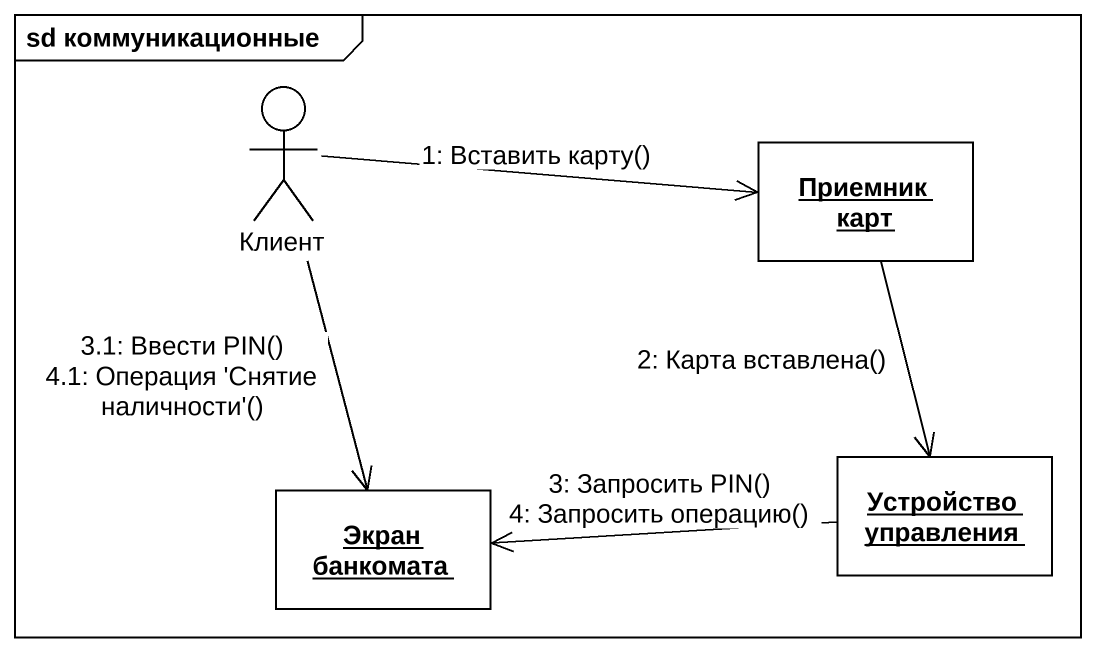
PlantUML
@startuml
mainframe sd коммуникационные
allowmixing
hide circle
hide empty members
actor Клиент
object "Приемник карт" as Приемник_карт
object "Устройство управления" as Устройство_управления
object "Экран банкомата" as Экран_банкомата
Клиент -right-> Приемник_карт : 1: Вставить карту()
Приемник_карт --> Устройство_управления : 2: Карта вставлена()
Устройство_управления -left-> Экран_банкомата : 3: Запросить PIN()\n4: Запросить операцию()
Клиент --> Экран_банкомата : 3.1: Ввести PIN()\n4.1: Операция 'Снятие наличности'()
@enduml
